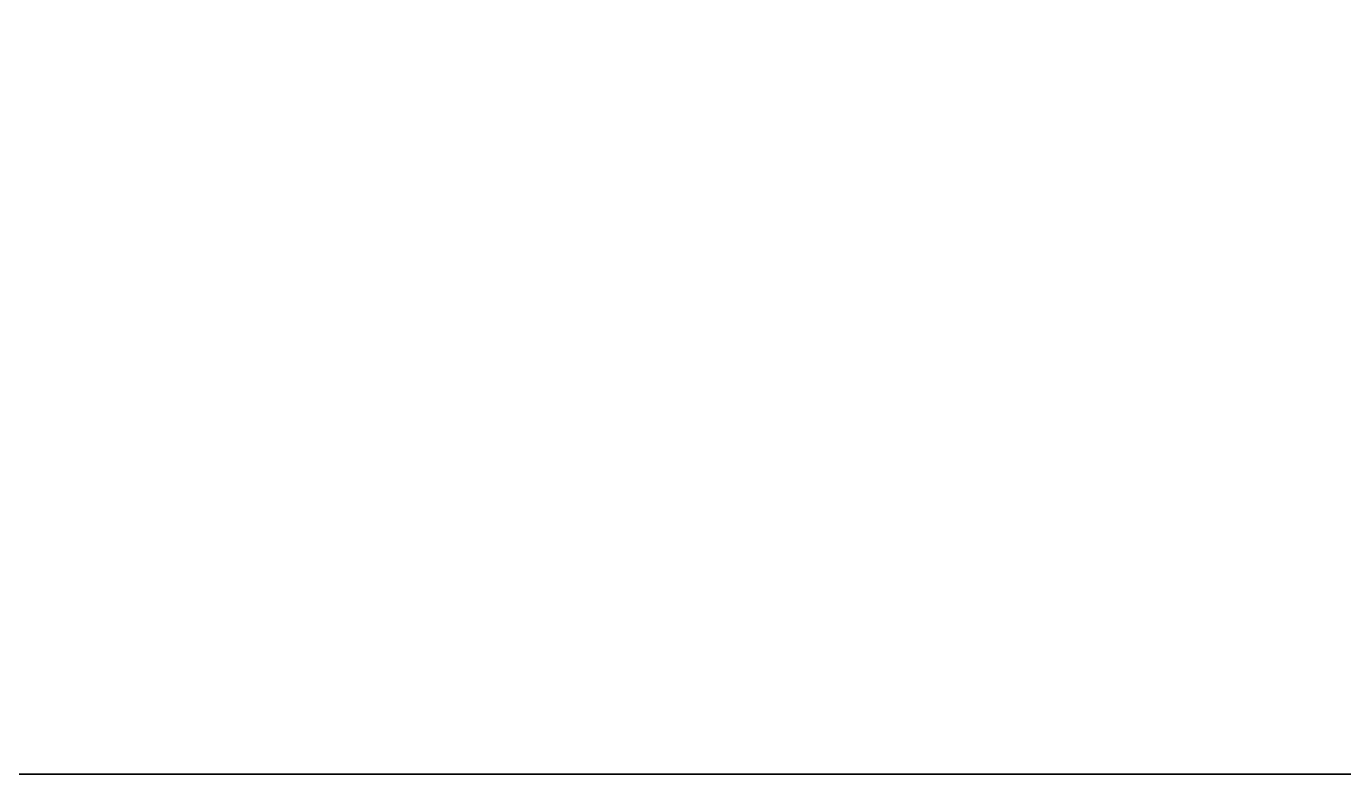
# Model space of a CAD drawing. Extents: x -100 to 4856, y -100 to 4830.
# Drawn here: x 107.57 to 131, y 3900.97 to 3914.31 of the extents above; entities that cross this region are included whole.
import ezdxf

# ---------------------------------------------------------------- set-up
doc = ezdxf.new("R2010")
doc.units = 0
for name, color, linetype in [('LAYER0', 7, 'CONTINUOUS'), ('LAYER151', 7, 'CONTINUOUS'), ('LAYER160', 7, 'CONTINUOUS'), ('LAYER172', 7, 'CONTINUOUS'), ('LAYER174', 7, 'CONTINUOUS'), ('LAYER272', 7, 'CONTINUOUS'), ('LAYER286', 7, 'CONTINUOUS'), ('LAYER300', 7, 'CONTINUOUS'), ('LAYER654', 7, 'CONTINUOUS'), ('LAYER679', 7, 'CONTINUOUS')]:
    doc.layers.add(name, color=color, linetype=linetype)

msp = doc.modelspace()

# ---------------------------------------------------------------- linework, layer by layer
at = {"layer": 'LAYER0', "invisible_edges": 1}
for points in [[(4856, 4830, -5), (-100, -100, -5), (-100, 4830, -5), (4856, 4830, -5)], [(-100, -100, -5), (4856, 4830, -5), (4856, -100, -5), (-100, -100, -5)], [(4856, -100), (-100, 4830), (-100, -100), (4856, -100)], [(-100, 4830), (4856, -100), (4856, 4830), (-100, 4830)]]:
    msp.add_3dface(points, dxfattribs=at)
at = {"layer": 'LAYER151', "invisible_edges": 1}
for points in [[(20, 4242, 80), (570, 3852, 80), (20, 3852, 80), (20, 4242, 80)], [(570, 3852, 80), (20, 4242, 80), (570, 4242, 80), (570, 3852, 80)], [(570, 4242, 98), (20, 3852, 98), (570, 3852, 98), (570, 4242, 98)], [(20, 3852, 98), (570, 4242, 98), (20, 4242, 98), (20, 3852, 98)]]:
    msp.add_3dface(points, dxfattribs=at)
at = {"layer": 'LAYER160', "invisible_edges": 1}
for points in [[(20, 3852, 2539), (570, 4242, 2539), (20, 4242, 2539), (20, 3852, 2539)], [(570, 4242, 2539), (20, 3852, 2539), (570, 3852, 2539), (570, 4242, 2539)], [(570, 3852, 2521), (20, 4242, 2521), (570, 4242, 2521), (570, 3852, 2521)], [(20, 4242, 2521), (570, 3852, 2521), (20, 3852, 2521), (20, 4242, 2521)]]:
    msp.add_3dface(points, dxfattribs=at)
at = {"layer": 'LAYER172', "invisible_edges": 1}
for points in [[(44.6, 3852, 1984), (510, 4242, 1984), (44.6, 4242, 1984), (44.6, 3852, 1984)], [(510, 4242, 1984), (44.6, 3852, 1984), (510, 3852, 1984), (510, 4242, 1984)], [(510, 3852, 1966), (44.6, 4242, 1966), (510, 4242, 1966), (510, 3852, 1966)], [(44.6, 4242, 1966), (510, 3852, 1966), (44.6, 3852, 1966), (44.6, 4242, 1966)]]:
    msp.add_3dface(points, dxfattribs=at)
at = {"layer": 'LAYER174', "invisible_edges": 1}
for points in [[(44.6, 3852, 866), (510, 4242, 866), (44.6, 4242, 866), (44.6, 3852, 866)], [(510, 4242, 866), (44.6, 3852, 866), (510, 3852, 866), (510, 4242, 866)], [(510, 3852, 848), (44.6, 4242, 848), (510, 4242, 848), (510, 3852, 848)], [(44.6, 4242, 848), (510, 3852, 848), (44.6, 3852, 848), (44.6, 4242, 848)]]:
    msp.add_3dface(points, dxfattribs=at)
at = {"layer": 'LAYER272', "invisible_edges": 1}
for points in [[(44.6, 3852, 482), (510, 4242, 482), (44.6, 4242, 482), (44.6, 3852, 482)], [(510, 4242, 482), (44.6, 3852, 482), (510, 3852, 482), (510, 4242, 482)], [(510, 3852, 464), (44.6, 4242, 464), (510, 4242, 464), (510, 3852, 464)], [(44.6, 4242, 464), (510, 3852, 464), (44.6, 3852, 464), (44.6, 4242, 464)]]:
    msp.add_3dface(points, dxfattribs=at)
at = {"layer": 'LAYER286', "invisible_edges": 1}
for points in [[(44.6, 3852, 1240), (510, 4242, 1240), (44.6, 4242, 1240), (44.6, 3852, 1240)], [(510, 4242, 1240), (44.6, 3852, 1240), (510, 3852, 1240), (510, 4242, 1240)], [(510, 3852, 1222), (44.6, 4242, 1222), (510, 4242, 1222), (510, 3852, 1222)], [(44.6, 4242, 1222), (510, 3852, 1222), (44.6, 3852, 1222), (44.6, 4242, 1222)]]:
    msp.add_3dface(points, dxfattribs=at)
at = {"layer": 'LAYER300', "invisible_edges": 1}
for points in [[(44.6, 3852, 1612), (510, 4242, 1612), (44.6, 4242, 1612), (44.6, 3852, 1612)], [(510, 4242, 1612), (44.6, 3852, 1612), (510, 3852, 1612), (510, 4242, 1612)], [(510, 3852, 1594), (44.6, 4242, 1594), (510, 4242, 1594), (510, 3852, 1594)], [(44.6, 4242, 1594), (510, 3852, 1594), (44.6, 3852, 1594), (44.6, 4242, 1594)]]:
    msp.add_3dface(points, dxfattribs=at)
at = {"layer": 'LAYER654', "invisible_edges": 1}
for points in [[(492, 3901, 492), (92, 3919, 492), (492, 3919, 492), (492, 3901, 492)], [(92, 3919, 492), (492, 3901, 492), (92, 3901, 492), (92, 3919, 492)], [(92, 3901, 616.5), (492, 3919, 616.5), (92, 3919, 616.5), (92, 3901, 616.5)], [(492, 3919, 616.5), (92, 3901, 616.5), (492, 3901, 616.5), (492, 3919, 616.5)], [(492, 3901, 492), (92, 3901, 616.5), (92, 3901, 492), (492, 3901, 492)], [(92, 3901, 616.5), (492, 3901, 492), (492, 3901, 616.5), (92, 3901, 616.5)]]:
    msp.add_3dface(points, dxfattribs=at)
at = {"layer": 'LAYER679', "invisible_edges": 1}
for points in [[(492, 3901, 673.5), (92, 3919, 673.5), (492, 3919, 673.5), (492, 3901, 673.5)], [(92, 3919, 673.5), (492, 3901, 673.5), (92, 3901, 673.5), (92, 3919, 673.5)], [(92, 3901, 798), (492, 3919, 798), (92, 3919, 798), (92, 3901, 798)], [(492, 3919, 798), (92, 3901, 798), (492, 3901, 798), (492, 3919, 798)], [(492, 3901, 673.5), (92, 3901, 798), (92, 3901, 673.5), (492, 3901, 673.5)], [(92, 3901, 798), (492, 3901, 673.5), (492, 3901, 798), (92, 3901, 798)]]:
    msp.add_3dface(points, dxfattribs=at)

doc.saveas('drawing.dxf')
